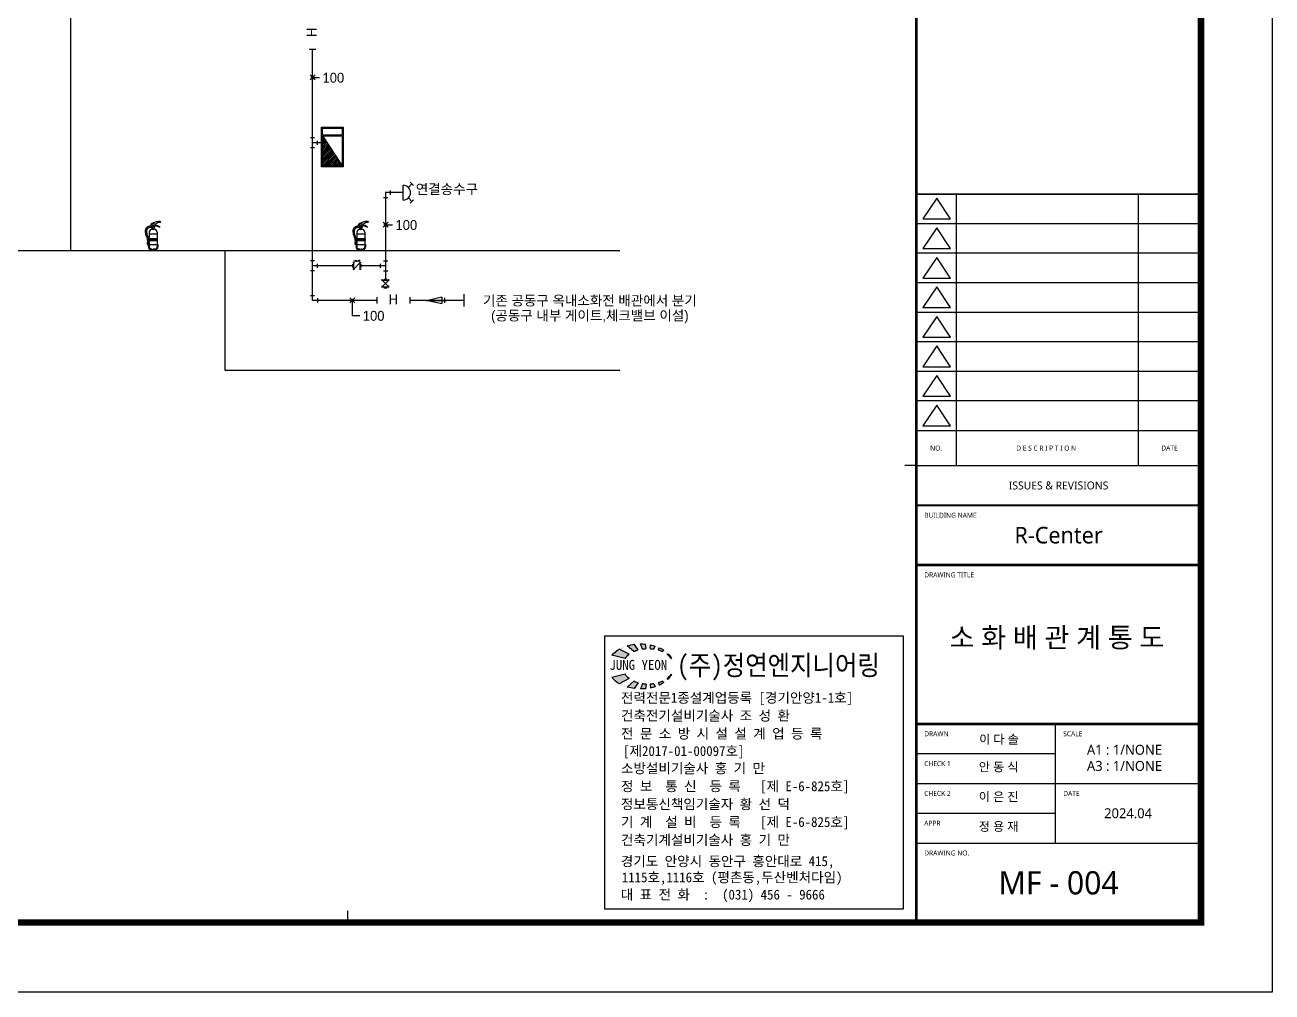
# Model space of a CAD drawing. Header units: millimetres. Extents: x 0 to 42050, y 0 to 29700.
# Drawn here: x 23208 to 42050, y 0 to 14605 of the extents above; entities that cross this region are included whole.
import ezdxf
from ezdxf.enums import TextEntityAlignment as Align

# ---------------------------------------------------------------- set-up
doc = ezdxf.new("R2010")
doc.units = ezdxf.units.MM
doc.header["$LTSCALE"] = 50
doc.linetypes.add('DASHED', pattern=[0.75, 0.5, -0.25])
doc.linetypes.add('HIDDEN', pattern=[0.375, 0.25, -0.125])
for name, color, linetype in [('A3', 3, 'Continuous'), ('AX', 2, 'Continuous'), ('BACK', 8, 'Continuous'), ('H', 2, 'Continuous'), ('PIPE', 3, 'Continuous'), ('sp', 11, 'Continuous'), ('TEXT', 2, 'Continuous'), ('XR-SHEET$0$TITLE', 7, 'Continuous'), ('XR-SHEET$1$SHT', 5, 'Continuous'), ('XR-SHEET$1$TEXT', 3, 'Continuous'), ('XR-SHEET-SHT', 5, 'Continuous'), ('XR-SHEET-TEXT', 3, 'Continuous'), ('Y', 2, 'Continuous'), ('변경', 6, 'Continuous')]:
    doc.layers.add(name, color=color, linetype=linetype)
doc.layers.add('XR-SHEET-TEMP', color=171, linetype='Continuous', plot=False)
doc.styles.add('XR-SHEET$0$굴림체(옥산)', font='')
doc.styles.add('돋움', font='')
doc.styles.add('돋움체', font='')
doc.styles.add('맑은고딕', font='')
doc.styles.add('맑은고딕1', font='')
doc.styles.add('맑은고딕B', font='')
doc.styles.add('스타일1', font='')
doc.styles.get('XR-SHEET$0$굴림체(옥산)').set_extended_font_data('Malgun Gothic')
doc.styles.get('돋움').set_extended_font_data('Dotum')
doc.styles.get('돋움체').set_extended_font_data('DotumChe')
doc.styles.get('맑은고딕').set_extended_font_data('Malgun Gothic')
doc.styles.get('맑은고딕1').set_extended_font_data('Malgun Gothic')
doc.styles.get('맑은고딕B').set_extended_font_data('Malgun Gothic', bold=True)
doc.styles.get('스타일1').set_extended_font_data('Malgun Gothic')

# ---------------------------------------------------------------- blocks, each defined once
blk = doc.blocks.new('XR-SHEET$0$TITLE')
at = {"layer": 'XR-SHEET$0$TITLE', "style": 'XR-SHEET$0$굴림체(옥산)'}
for tag, height, p in [('동명칭', 6, (776.77, -457.26)), ('SCALE-A1', 3, (797.5, -522)), ('SCALE-A3', 3, (797.5, -527)), ('DATA', 3, (797.5, -540))]:
    blk.add_attdef(tag, text='', height=height, dxfattribs=at).set_placement(p, align=Align.MIDDLE)
for tag, height, p in [('TITLE1', 6, (776.5, -479.4)), ('TITLE4', 6, (776.5, -484.39)), ('TITLE2', 6, (776.5, -489)), ('TITLE5', 6, (776.5, -493.99)), ('TITLE3', 6, (776.5, -498.7)), ('NAME-1', 3, (760.16, -517.5)), ('NAME-2', 3, (760.16, -526.5)), ('A0.00', 7, (776.5, -561))]:
    blk.add_attdef(tag, text='', height=height, dxfattribs=at).set_placement(p, align=Align.MIDDLE_CENTER)
blk = doc.blocks.new('XR-SHEET$0$XREF-Form$0$xr-form$0$TITLE')
at = {"layer": 'XR-SHEET-TEXT', "color": 4, "style": '맑은고딕B'}
for tag, height, p in [('TITLE1', 6, (776, 116.69)), ('TITLE4', 6, (776, 111.7)), ('TITLE2', 6, (776, 107.09)), ('TITLE5', 6, (776, 102.09)), ('TITLE3', 6, (776, 97.38)), ('A0.00', 7, (775.56, 32.33))]:
    blk.add_attdef(tag, text='', height=height, dxfattribs=at).set_placement(p, align=Align.MIDDLE_CENTER)
at = {"layer": 'XR-SHEET-TEXT', "color": 3, "style": '맑은고딕1'}
for tag, p in [('NAME-1', (752.37, 76.33)), ('NAME-2', (752.37, 67.33)), ('NAME-3', (752.37, 58.33)), ('NAME-4', (752.37, 49.33))]:
    blk.add_attdef(tag, text='', height=2.7, dxfattribs=at).set_placement(p, align=Align.MIDDLE_LEFT)
for tag, p in [('SCALE-A1', (796.39, 73.17)), ('SCALE-A3', (796.39, 68.31)), ('DATE', (797.36, 53.01))]:
    blk.add_attdef(tag, text='', height=3, dxfattribs=at).set_placement(p, align=Align.MIDDLE)
blk = doc.blocks.new('XR-SHEET')
at = {"layer": 'XR-SHEET-SHT', "color": 5}
for p, q in [((819.5, 240.99), (733.5, 240.99)), ((745.5, 240.99), (745.5, 159)), ((800.5, 240.99), (800.5, 159)), ((819.5, 232.06), (733.5, 232.06)), ((819.5, 223.14), (733.5, 223.14)), ((819.5, 214.22), (733.5, 214.22)), ((819.5, 205.29), (733.5, 205.29)), ((819.5, 196.37), (733.5, 196.37)), ((819.5, 187.45), (733.5, 187.45)), ((819.5, 178.52), (733.5, 178.52)), ((733.5, 169.6), (819.5, 169.6)), ((733.5, 159), (819.5, 159)), ((733.5, 129), (819.5, 129)), ((775.5, 81), (775.5, 45)), ((733.5, 72), (775.5, 72)), ((733.5, 63), (819.5, 63)), ((733.5, 54), (775.5, 54)), ((733.5, 45), (819.5, 45))]:
    blk.add_line(p, q, dxfattribs=at)
blk.add_lwpolyline([(0, 594), (841, 594), (841, 0), (0, 0)], close=True, dxfattribs=at)
at = {"layer": 'XR-SHEET-SHT', "color": 5, "const_width": 2}
blk.add_lwpolyline([(46.5, 573), (819.5, 573), (819.5, 21), (46.5, 21)], close=True, dxfattribs=at)
at = {"layer": 'XR-SHEET-SHT', "color": 5}
for points, const_width in [([(733.5, 573), (733.5, 21)], 0.8), ([(733.5, 240.99), (819.5, 240.99)], 0.568), ([(733.5, 147), (819.5, 147)], 0.568), ([(733.5, 129), (819.5, 129)], 0.8), ([(733.5, 129), (819.5, 129)], 0.7), ([(733.5, 81), (819.5, 81)], 0.8)]:
    blk.add_lwpolyline(points, dxfattribs=dict(at, const_width=const_width))
at = {"layer": 'XR-SHEET-SHT', "color": 5, "flags": 128}
for points in [[(739.68, 239.75), (735.48, 233.5), (743.88, 233.5)], [(739.68, 230.82), (735.48, 224.58), (743.88, 224.58)], [(739.68, 221.9), (735.48, 215.65), (743.88, 215.65)], [(739.68, 212.98), (735.48, 206.73), (743.88, 206.73)], [(739.68, 204.05), (735.48, 197.81), (743.88, 197.81)], [(739.68, 195.13), (735.48, 188.88), (743.88, 188.88)], [(739.68, 186.21), (735.48, 179.96), (743.88, 179.96)], [(739.68, 177.28), (735.48, 171.04), (743.88, 171.04)]]:
    blk.add_lwpolyline(points, close=True, dxfattribs=at)
at = {"layer": 'XR-SHEET-TEMP'}
for p, q in [((733.5, 159), (730, 159)), ((561.75, 21), (561.75, 24.5))]:
    blk.add_line(p, q, dxfattribs=at)
at = {"layer": 'XR-SHEET-TEXT', "color": 3}
ref = blk.add_blockref('XR-SHEET$0$XREF-Form$0$xr-form$0$TITLE', (0, -1.49), dxfattribs=at)
ref.add_attrib('NAME-2', '안 동 식', dxfattribs={"color": 3, "height": 2.7, "style": '맑은고딕'}).set_placement((752.37, 65.85), align=Align.BOTTOM_LEFT)
ref.add_attrib('NAME-3', '이 은 진', dxfattribs={"color": 3, "height": 2.7, "style": '맑은고딕'}).set_placement((752.37, 56.85), align=Align.BOTTOM_LEFT)
ref.add_attrib('NAME-4', '정 용 재', dxfattribs={"color": 3, "height": 2.7, "style": '맑은고딕'}).set_placement((752.37, 47.85), align=Align.BOTTOM_LEFT)
ref.add_attrib('DATE', '2024.04', dxfattribs={"color": 3, "height": 3, "style": '맑은고딕'}).set_placement((797.5, 54), align=Align.MIDDLE)
at = {"layer": 'XR-SHEET-SHT', "color": 7, "style": '맑은고딕1'}
for s, height, p in [('NO.', 1.5, (739.5, 164.3)), ('D E S C R I P T I O N ', 1.5, (773, 164.3)), ('DATE', 1.5, (810, 164.3)), ('ISSUES & REVISIONS', 2.4, (776.5, 153))]:
    blk.add_text(s, height=height, dxfattribs=at).set_placement(p, align=Align.MIDDLE_CENTER)
for s, p in [('BUILDING NAME', (735.9, 144)), ('DRAWING TITLE', (735.9, 126)), ('DRAWN', (735.9, 78)), ('SCALE', (777.9, 78)), ('CHECK 1', (735.9, 69)), ('CHECK 2', (735.9, 60)), ('DATE', (777.9, 60)), ('APPR', (735.9, 51)), ('DRAWING NO.', (735.9, 42))]:
    blk.add_text(s, height=1.5, dxfattribs=at).set_placement(p, align=Align.MIDDLE_LEFT)
blk = doc.blocks.new('b-018')
at = {"layer": 'H'}
for p, q in [((-2.75, 5.66), (-3.81, 4.6)), ((-2.22, 4.07), (-3.28, 5.13)), ((-0.63, 4.73), (-0.63, 0.23)), ((-3.81, 0.36), (-2.75, -0.71)), ((-2.22, 0.89), (-3.28, -0.17))]:
    blk.add_line(p, q, dxfattribs=at)
blk.add_arc((-0.63, 2.48), 2.25, 90, 270, dxfattribs=at)
blk = doc.blocks.new('A-001')
at = {"layer": 'AX', "color": 1}
for p, q in [((-1.3, -0.5), (-1.3, 0.5)), ((1.3, -0.5), (1.3, 0.5))]:
    blk.add_line(p, q, dxfattribs=at)
at = {"layer": 'AX'}
for p, q in [((-1.24, 1), (-0.76, 1)), ((-1, -1), (-1, 1)), ((-1, 1), (1, -1)), ((1, 1), (-1, -1)), ((0.76, 1), (1.24, 1)), ((1, -1), (1, 1)), ((-1.24, -1), (-0.76, -1)), ((0.76, -1), (1.24, -1))]:
    blk.add_line(p, q, dxfattribs=at)
blk = doc.blocks.new('a-003')
at = {"layer": 'AX', "color": 1}
for p, q in [((-1.3, -0.5), (-1.3, 0.5)), ((-1, 1.39), (-0.23, 1.71)), ((1, 1.39), (-1, 1.39)), ((-0.23, 1.71), (-0.23, 1.25)), ((0.49, 1.73), (0.49, 1.25)), ((1, 1.6), (0.49, 1.6)), ((1.3, -0.5), (1.3, 0.5))]:
    blk.add_line(p, q, dxfattribs=at)
at = {"layer": 'AX'}
for p, q in [((-1.24, 1), (-0.76, 1)), ((-1, -1), (-1, 1)), ((1, 1), (-1, -1)), ((0.76, 1), (1.24, 1)), ((1, -1), (1, 1)), ((-1.24, -1), (-0.76, -1)), ((0.76, -1), (1.24, -1))]:
    blk.add_line(p, q, dxfattribs=at)
blk = doc.blocks.new('c-011')
at = {"layer": 'AX'}
for p, q in [((0, 0), (-1, 4.2)), ((1, 4.2), (-1, 4.2)), ((0.8, 5), (-0.8, 5)), ((0, -0.5), (0, 5.5)), ((1, 4.2), (0, 0))]:
    blk.add_line(p, q, dxfattribs=at)
blk = doc.blocks.new('a-019')
at = {"layer": 'TEXT'}
h = blk.add_hatch(color=1, dxfattribs=at)
edge = h.paths.add_edge_path()
edge.add_arc((0, 0), 0.4, 0, 360)
at = {"layer": 'TEXT', "color": 1}
for p, q in [((-0.74, 0.74), (0.74, -0.74)), ((0.74, 0.74), (-0.74, -0.74))]:
    blk.add_line(p, q, dxfattribs=at)
blk.add_circle((0, 0), 0.4, dxfattribs=at)
blk = doc.blocks.new('b-009')
at = {"layer": 'H'}
h = blk.add_hatch(dxfattribs=at)
h.set_pattern_fill('ANSI31', color=1, scale=3, angle=90, style=0)
h.set_pattern_definition([(135, (-255.6556, -518.17763), (-0.26516504, -0.26516504), [])])
h.paths.add_polyline_path([(-0.63, -7.22), (5.27, -7.22), (5.27, 1.88)])
for p, q in [((5.27, 4.18), (-0.63, 4.18)), ((-0.63, 4.18), (-0.63, 2.18)), ((5.27, 2.18), (5.27, 4.18)), ((5.27, 2.18), (-0.63, 2.18)), ((5.27, 1.88), (-0.63, 1.88)), ((-0.63, 1.88), (-0.63, -7.22)), ((5.27, -7.22), (5.27, 1.88)), ((-0.63, -7.22), (5.27, -7.22))]:
    blk.add_line(p, q, dxfattribs=at)
at = {"layer": 'H', "color": 1}
blk.add_line((5.27, 1.88), (-0.63, -7.22), dxfattribs=at)
blk.add_lwpolyline([(5.57, -7.52), (5.57, 4.48), (-0.93, 4.48), (-0.93, -7.52)], close=True, dxfattribs=at)
blk = doc.blocks.new('210927명판')
h = blk.add_hatch(color=1)
edge = h.paths.add_edge_path()
edge.add_ellipse((541, 3695), major_axis=(-483, 0), ratio=0.635911, start_angle=-47.981, end_angle=-25.9702, ccw=False)
edge.add_line((217, 3923), (366, 3846))
edge.add_ellipse((652, 3695), major_axis=(-372, 0), ratio=0.635911, start_angle=-39.5341, end_angle=-21.1862)
edge.add_line((306, 3780), (106, 3830))
edge = h.paths.add_edge_path()
edge.add_ellipse((541, 3695), major_axis=(-483, 0), ratio=0.635911, start_angle=-78.5006, end_angle=-65.1347, ccw=False)
edge.add_line((444, 3996), (503, 3912))
edge.add_ellipse((652, 3695), major_axis=(-372, 0), ratio=0.635911, start_angle=-66.3015, end_angle=-54.3294)
edge.add_line((435, 3887), (337, 3974))
edge = h.paths.add_edge_path()
edge.add_ellipse((652, 3695), major_axis=(-372, 0), ratio=0.635911, start_angle=-85.5847, end_angle=-76.4409, ccw=False)
edge.add_line((624, 3931), (615, 3999))
edge.add_ellipse((541, 3695), major_axis=(-483, 0), ratio=0.635911, start_angle=-98.8868, end_angle=-89.4048)
edge.add_line((536, 4002), (565, 3925))
edge = h.paths.add_edge_path()
edge.add_ellipse((541, 3695), major_axis=(-483, 0), ratio=0.635911, start_angle=-116.523, end_angle=-107.7173, ccw=False)
edge.add_line((757, 3970), (739, 3925))
edge.add_ellipse((652, 3695), major_axis=(-372, 0), ratio=0.635911, start_angle=-103.5591, end_angle=-94.4153)
edge.add_line((681, 3931), (688, 3988))
edge = h.paths.add_edge_path()
edge.add_ellipse((541, 3695), major_axis=(-483, 0), ratio=0.635911, start_angle=-136.476, end_angle=-125.8976, ccw=False)
edge.add_line((891, 3907), (869, 3887))
edge.add_ellipse((652, 3695), major_axis=(-372, 0), ratio=0.635911, start_angle=-125.6706, end_angle=-113.6985)
edge.add_line((802, 3912), (824, 3944))
edge = h.paths.add_edge_path()
edge.add_ellipse((541, 3695), major_axis=(-483, 0), ratio=0.635911, start_angle=-163.5978, end_angle=-148.9128, ccw=False)
edge.add_line((1004, 3782), (999, 3780))
edge.add_ellipse((652, 3695), major_axis=(-372, 0), ratio=0.635911, start_angle=-158.8138, end_angle=-140.4659)
edge.add_line((939, 3846), (955, 3854))
h = blk.add_hatch(color=1)
edge = h.paths.add_edge_path()
edge.add_ellipse((652, 3630), major_axis=(-372, 0), ratio=0.635911, start_angle=113.6985, end_angle=125.6706, ccw=False)
edge.add_line((802, 3413), (824, 3381))
edge.add_ellipse((541, 3630), major_axis=(483, 0), ratio=0.635911, start_angle=305.8976, end_angle=316.476)
edge.add_line((891, 3418), (869, 3438))
edge = h.paths.add_edge_path()
edge.add_ellipse((652, 3630), major_axis=(372, 0), ratio=0.635911, start_angle=274.4153, end_angle=283.5591, ccw=False)
edge.add_line((681, 3394), (688, 3337))
edge.add_ellipse((541, 3630), major_axis=(483, 0), ratio=0.635911, start_angle=287.7173, end_angle=296.523)
edge.add_line((757, 3355), (739, 3400))
edge = h.paths.add_edge_path()
edge.add_ellipse((652, 3630), major_axis=(372, 0), ratio=0.635911, start_angle=256.4409, end_angle=265.5847, ccw=False)
edge.add_line((565, 3400), (536, 3322))
edge.add_ellipse((541, 3630), major_axis=(483, 0), ratio=0.635911, start_angle=269.4048, end_angle=278.8868)
edge.add_line((615, 3326), (624, 3394))
edge = h.paths.add_edge_path()
edge.add_ellipse((541, 3630), major_axis=(483, 0), ratio=0.635911, start_angle=245.1347, end_angle=258.5006, ccw=False)
edge.add_line((337, 3351), (435, 3438))
edge.add_ellipse((652, 3630), major_axis=(-372, 0), ratio=0.635911, start_angle=414.3294, end_angle=426.3015)
edge.add_line((503, 3413), (444, 3329))
edge = h.paths.add_edge_path()
edge.add_ellipse((541, 3630), major_axis=(-483, 0), ratio=0.635911, start_angle=385.9702, end_angle=407.981, ccw=False)
edge.add_line((106, 3495), (306, 3544))
edge.add_ellipse((652, 3630), major_axis=(-372, 0), ratio=0.635911, start_angle=381.1862, end_angle=399.5341)
edge.add_line((366, 3479), (217, 3401))
edge = h.paths.add_edge_path()
edge.add_line((939, 3479), (955, 3471))
edge.add_ellipse((541, 3630), major_axis=(-483, 0), ratio=0.635911, start_angle=148.9128, end_angle=163.5978)
edge.add_line((1004, 3543), (999, 3544))
edge.add_ellipse((652, 3630), major_axis=(372, 0), ratio=0.635911, start_angle=320.4659, end_angle=338.8138, ccw=False)
at = {"color": 1}
for p, q in [((435, 3887), (337, 3974)), ((503, 3912), (444, 3996)), ((565, 3925), (536, 4002)), ((624, 3931), (615, 3999)), ((681, 3931), (688, 3988)), ((739, 3925), (757, 3970)), ((306, 3780), (106, 3830)), ((366, 3846), (217, 3923)), ((802, 3912), (824, 3944)), ((869, 3887), (891, 3907)), ((939, 3846), (955, 3854)), ((999, 3780), (1004, 3782)), ((306, 3544), (106, 3495)), ((366, 3479), (217, 3401)), ((435, 3438), (337, 3351)), ((503, 3413), (444, 3329)), ((565, 3400), (536, 3322)), ((624, 3394), (615, 3326)), ((681, 3394), (688, 3337)), ((739, 3400), (757, 3355)), ((802, 3413), (824, 3381)), ((869, 3438), (891, 3418)), ((939, 3479), (955, 3471)), ((999, 3544), (1004, 3543))]:
    blk.add_line(p, q, dxfattribs=at)
at = {"color": 1, "ltscale": 2}
blk.add_lwpolyline([(0, 4124), (4500, 4124), (4500, 0), (0, 0)], close=True, dxfattribs=at)
at = {"color": 1, "extrusion": (0, 0, -1)}
for centre, major_axis, start_param, end_param in [((541, 3695), (483, 0), 4.278408, 4.511686), ((541, 3695), (483, 0), 4.702002, 4.867493), ((541, 3695), (-483, 0), 1.880021, 2.03371), ((541, 3695), (483, 0), 3.594859, 3.979019), ((652, 3695), (372, 0), 3.511362, 3.831592), ((652, 3695), (372, 0), 4.089819, 4.298772), ((652, 3695), (-372, 0), 1.334146, 1.493736), ((652, 3695), (-372, 0), 1.647857, 1.807447), ((652, 3695), (372, 0), -1.15718, -0.948227), ((541, 3695), (-483, 0), 2.197327, 2.381955), ((652, 3695), (-372, 0), 2.451593, 2.771823), ((541, 3695), (483, 0), -0.542573, -0.286272), ((541, 3630), (-483, 0), -0.837426, -0.453266), ((652, 3630), (-372, 0), -0.69, -0.369769), ((652, 3630), (-372, 0), -1.15718, -0.948227), ((652, 3630), (372, 0), 1.647857, 1.807447), ((652, 3630), (372, 0), 1.334146, 1.493736), ((652, 3630), (-372, 0), 4.089819, 4.298772), ((541, 3630), (483, 0), 0.759638, 0.944265), ((652, 3630), (372, 0), 0.369769, 0.69), ((541, 3630), (-483, 0), 3.427865, 3.684166), ((541, 3630), (483, 0), 1.771499, 2.004777), ((541, 3630), (483, 0), 1.415693, 1.581184), ((541, 3630), (483, 0), 1.107883, 1.261571)]:
    blk.add_ellipse(centre, major_axis=major_axis, ratio=0.635911, start_param=start_param, end_param=end_param, dxfattribs=at)
at = {"color": 6, "style": '돋움체', "width": 0.9}
blk.add_text('(주)정연엔지니어링', height=300, dxfattribs=at).set_placement((1090, 3530))
at = {"color": 2, "style": '돋움체'}
blk.add_text('JUNG YEON', height=150, dxfattribs=at).set_placement((68, 3611))
at = {"color": 3, "style": '돋움체'}
for s, p in [('전력전문1종설계업등록 [경기안양1-1호]', (243, 3115)), ('건축전기설비기술사 조 성 환', (243, 2845)), ('전 문 소 방 시 설 설 계 업 등 록 ', (243, 2574)), (' [제2017-01-00097호]', (178, 2312)), ('소방설비기술사 홍 기 만', (243, 2051)), ('정 보  통 신  등 록   [제 E-6-825호]', (243, 1781)), ('정보통신책임기술자 황 선 덕', (243, 1511)), ('기 계  설 비  등 록   [제 E-6-825호]', (243, 1241)), ('건축기계설비기술사 홍 기 만', (243, 970)), ('경기도 안양시 동안구 흥안대로 415,', (240, 650)), ('1115호,1116호 (평촌동,두산벤처다임)', (255, 406)), ('대 표 전 화  :  (031) 456 - 9666', (240, 146))]:
    blk.add_text(s, height=150, dxfattribs=at).set_placement(p)
blk = doc.blocks.new('회사명판-240103')
at = {"color": 1, "ltscale": 2}
blk.add_blockref('210927명판', (1975, 1238), dxfattribs=at)

msp = doc.modelspace()

# ---------------------------------------------------------------- linework, layer by layer
at = {"layer": 'AX'}
for p, q in [((27585, 12900), (27522, 12900)), ((27629, 12793), (27629, 12856)), ((27585, 12750), (27522, 12750))]:
    msp.add_line(p, q, dxfattribs=at)
at = {"layer": 'BACK'}
for p, q in [((23898, 21775), (23898, 11197)), ((8643, 11197), (32196, 11197)), ((26230, 11197), (26230, 9389)), ((26230, 9389), (32196, 9389))]:
    msp.add_line(p, q, dxfattribs=at)
at = {"layer": 'H', "color": 1}
for p, q in [((25098, 11564), (25098, 11545)), ((25117, 11562), (25098, 11564)), ((25117, 11548), (25098, 11545)), ((25113, 11579), (25109, 11588)), ((25116, 11599), (25166, 11599)), ((25117, 11562), (25117, 11548)), ((25121, 11562), (25117, 11562)), ((25121, 11548), (25117, 11548)), ((25120, 11574), (25161, 11574)), ((25121, 11570), (25121, 11540)), ((25121, 11570), (25132, 11570)), ((25121, 11540), (25132, 11540)), ((25125, 11570), (25125, 11540)), ((25129, 11555), (25135, 11555)), ((25130, 11570), (25130, 11578)), ((25130, 11578), (25160, 11578)), ((25130, 11561), (25136, 11559)), ((25130, 11548), (25136, 11551)), ((25130, 11520), (25130, 11540)), ((25130, 11535), (25160, 11535)), ((25130, 11531), (25160, 11531)), ((25134, 11567), (25138, 11562)), ((25134, 11543), (25138, 11548)), ((25140, 11570), (25142, 11564)), ((25140, 11540), (25142, 11545)), ((25146, 11571), (25146, 11565)), ((25146, 11539), (25146, 11545)), ((25153, 11569), (25150, 11563)), ((25153, 11541), (25150, 11546)), ((25157, 11564), (25153, 11561)), ((25157, 11545), (25153, 11549)), ((25160, 11558), (25154, 11557)), ((25160, 11551), (25154, 11553)), ((25160, 11567), (25160, 11578)), ((25160, 11520), (25160, 11542)), ((25163, 11574), (25208, 11566)), ((25179, 11584), (25210, 11577)), ((25211, 11565), (25246, 11553)), ((25213, 11577), (25244, 11563)), ((28236, 11564), (28236, 11545)), ((28254, 11562), (28236, 11564)), ((28254, 11548), (28236, 11545)), ((28250, 11579), (28247, 11588)), ((28254, 11599), (28304, 11599)), ((28254, 11562), (28254, 11548)), ((28259, 11562), (28254, 11562)), ((28259, 11548), (28254, 11548)), ((28257, 11574), (28299, 11574)), ((28259, 11570), (28259, 11540)), ((28259, 11570), (28270, 11570)), ((28259, 11540), (28270, 11540)), ((28263, 11570), (28263, 11540)), ((28266, 11555), (28272, 11555)), ((28267, 11570), (28267, 11578)), ((28267, 11578), (28297, 11578)), ((28267, 11520), (28267, 11540)), ((28267, 11535), (28297, 11535)), ((28267, 11531), (28297, 11531)), ((28268, 11561), (28273, 11559)), ((28268, 11548), (28273, 11551)), ((28272, 11567), (28276, 11562)), ((28272, 11543), (28276, 11548)), ((28277, 11570), (28279, 11564)), ((28277, 11540), (28279, 11545)), ((28284, 11571), (28283, 11565)), ((28284, 11539), (28283, 11545)), ((28290, 11569), (28287, 11563)), ((28290, 11541), (28287, 11546)), ((28295, 11564), (28290, 11561)), ((28295, 11545), (28290, 11549)), ((28298, 11558), (28292, 11557)), ((28298, 11551), (28292, 11553)), ((28297, 11567), (28297, 11578)), ((28297, 11520), (28297, 11542)), ((28301, 11574), (28346, 11566)), ((28317, 11584), (28348, 11577)), ((28348, 11565), (28383, 11553)), ((28351, 11577), (28381, 11563)), ((25058, 11339), (25053, 11306)), ((25053, 11306), (25053, 11293)), ((25056, 11370), (25056, 11352)), ((25056, 11370), (25208, 11370)), ((25056, 11352), (25208, 11352)), ((25058, 11352), (25058, 11339)), ((25058, 11343), (25077, 11343)), ((25058, 11339), (25077, 11339)), ((25063, 11339), (25060, 11306)), ((25068, 11339), (25068, 11307)), ((25072, 11339), (25075, 11306)), ((25077, 11352), (25077, 11339)), ((25077, 11339), (25082, 11306)), ((25079, 11370), (25079, 11352)), ((25081, 11370), (25081, 11352)), ((25081, 11367), (25208, 11367)), ((25081, 11364), (25208, 11364)), ((25081, 11361), (25208, 11361)), ((25081, 11358), (25208, 11358)), ((25081, 11355), (25208, 11355)), ((25082, 11306), (25082, 11293)), ((25084, 11476), (25084, 11370)), ((25084, 11450), (25205, 11450)), ((25084, 11380), (25205, 11380)), ((25084, 11352), (25084, 11291)), ((25205, 11476), (25205, 11370)), ((25205, 11352), (25205, 11291)), ((25208, 11370), (25208, 11352)), ((28196, 11339), (28190, 11306)), ((28190, 11306), (28190, 11293)), ((28194, 11370), (28194, 11352)), ((28194, 11370), (28346, 11370)), ((28194, 11352), (28346, 11352)), ((28196, 11352), (28196, 11339)), ((28196, 11343), (28215, 11343)), ((28196, 11339), (28215, 11339)), ((28200, 11339), (28198, 11306)), ((28205, 11339), (28205, 11307)), ((28210, 11339), (28213, 11306)), ((28215, 11352), (28215, 11339)), ((28215, 11339), (28220, 11306)), ((28216, 11370), (28216, 11352)), ((28219, 11370), (28219, 11352)), ((28219, 11367), (28346, 11367)), ((28219, 11364), (28346, 11364)), ((28219, 11361), (28346, 11361)), ((28219, 11358), (28346, 11358)), ((28219, 11355), (28346, 11355)), ((28220, 11306), (28220, 11293)), ((28222, 11476), (28222, 11370)), ((28222, 11450), (28343, 11450)), ((28222, 11380), (28343, 11380)), ((28222, 11352), (28222, 11291)), ((28343, 11476), (28343, 11370)), ((28343, 11352), (28343, 11291)), ((28346, 11370), (28346, 11352)), ((25053, 11303), (25082, 11303)), ((25053, 11293), (25082, 11293)), ((25072, 11291), (25217, 11291)), ((25072, 11291), (25072, 11257)), ((25217, 11291), (25217, 11250)), ((28190, 11303), (28220, 11303)), ((28190, 11293), (28220, 11293)), ((28210, 11291), (28354, 11291)), ((28210, 11291), (28210, 11257)), ((28354, 11291), (28354, 11250))]:
    msp.add_line(p, q, dxfattribs=at)
at = {"layer": 'H', "color": 1, "linetype": 'HIDDEN'}
for p, q in [((25084, 11291), (25084, 11251)), ((25205, 11291), (25205, 11251)), ((28222, 11291), (28222, 11251)), ((28343, 11291), (28343, 11251))]:
    msp.add_line(p, q, dxfattribs=at)
at = {"layer": 'H', "color": 1, "linetype": 'DASHED'}
for p, q in [((25096, 11218), (25096, 11204)), ((25103, 11197), (25186, 11197)), ((25107, 11223), (25182, 11223)), ((25118, 11212), (25172, 11212)), ((25194, 11218), (25194, 11204)), ((28233, 11218), (28233, 11204)), ((28241, 11197), (28324, 11197)), ((28245, 11223), (28320, 11223)), ((28255, 11212), (28310, 11212)), ((28332, 11218), (28332, 11204))]:
    msp.add_line(p, q, dxfattribs=at)
at = {"layer": 'H', "color": 1}
for centre, radius in [((25119, 11589), 3.22), ((25145, 11555), 19.5), ((25145, 11555), 15.9), ((25145, 11555), 1.32), ((28257, 11589), 3.22), ((28282, 11555), 19.5), ((28282, 11555), 15.9), ((28282, 11555), 1.32)]:
    msp.add_circle(centre, radius, dxfattribs=at)
for centre, radius, start, end in [((25132, 11481), 108, 163.1718, 172.4025), ((25081, 11487), 55.9, 172.4025, 186.6982), ((25112, 11487), 86.7, 157.0601, 163.1718), ((25114, 11486), 88.8, 151.0409, 157.0601), ((25096, 11496), 67.7, 140.8158, 151.0409), ((25101, 11492), 74.7, 131.2523, 140.8158), ((25132, 11481), 89, 163.1718, 172.4025), ((25112, 11487), 68, 157.0601, 163.1718), ((25114, 11486), 70.1, 151.0409, 157.0601), ((25082, 11514), 45.5, 119.5295, 131.2523), ((25096, 11496), 49, 140.8158, 151.0409), ((25101, 11492), 56, 131.2523, 140.8158), ((25136, 11417), 156, 114.3618, 119.5295), ((25082, 11514), 26.8, 119.5295, 131.2523), ((25136, 11417), 137, 114.3618, 119.5295), ((25092, 11516), 47.9, 99.3181, 114.3618), ((25092, 11516), 29.2, 99.3181, 114.3618), ((25097, 11484), 80.3, 88.9822, 99.3181), ((25145, 11459), 62.8, 103.8731, 164.7254), ((25097, 11484), 61.7, 88.9822, 99.3181), ((25116, 11591), 7.53, 90, 201.3174), ((25120, 11582), 7.53, 201.3174, 270), ((25258, 11375), 265, 110.2878, 122.4446), ((25145, 11565), 47.7, 251.6028, 288.3972), ((25145, 11459), 62.8, 15.2746, 76.1269), ((25161, 11567), 7.53, 74.688, 90), ((25231, 11448), 187, 95.8139, 110.2878), ((25166, 11591), 7.53, 0, 90), ((25048, 11814), 256, 299.5142, 301.847), ((25181, 11591), 7.53, 180, 254.688), ((25131, 11680), 98, 301.847, 305.6153), ((25107, 11713), 139, 305.6153, 314.0663), ((25228, 11589), 34.5, 117.0807, 134.0663), ((25206, 11551), 15.1, 70.3117, 80.2252), ((25207, 11563), 15.1, 66.4096, 77.6286), ((25356, 10225), 1416, 94.8972, 95.8139), ((25222, 11601), 20.5, 104.2208, 117.0807), ((25267, 11422), 205, 100.1569, 104.2208), ((25237, 11589), 35.7, 81.6407, 100.1569), ((25240, 11572), 64.3, 90.5936, 94.8972), ((25240, 11551), 85.9, 81.0727, 90.5936), ((25245, 11644), 20.1, 261.6407, 286.3638), ((25247, 11639), 14.8, 286.3638, 321.5357), ((25253, 11627), 8.31, 50.1212, 81.0727), ((25256, 11632), 2.78, 321.5357, 50.1212), ((28270, 11481), 108, 163.1718, 172.4025), ((28219, 11487), 55.9, 172.4025, 186.6982), ((28250, 11487), 86.7, 157.0601, 163.1718), ((28252, 11486), 88.8, 151.0409, 157.0601), ((28233, 11496), 67.7, 140.8158, 151.0409), ((28239, 11492), 74.7, 131.2523, 140.8158), ((28270, 11481), 89, 163.1718, 172.4025), ((28250, 11487), 68, 157.0601, 163.1718), ((28252, 11486), 70.1, 151.0409, 157.0601), ((28219, 11514), 45.5, 119.5295, 131.2523), ((28233, 11496), 49, 140.8158, 151.0409), ((28239, 11492), 56, 131.2523, 140.8158), ((28274, 11417), 156, 114.3618, 119.5295), ((28219, 11514), 26.8, 119.5295, 131.2523), ((28274, 11417), 137, 114.3618, 119.5295), ((28229, 11516), 47.9, 99.3181, 114.3618), ((28229, 11516), 29.2, 99.3181, 114.3618), ((28235, 11484), 80.3, 88.9822, 99.3181), ((28282, 11459), 62.8, 103.8731, 164.7254), ((28235, 11484), 61.7, 88.9822, 99.3181), ((28254, 11591), 7.53, 90, 201.3174), ((28257, 11582), 7.53, 201.3174, 270), ((28396, 11375), 265, 110.2878, 122.4446), ((28282, 11565), 47.7, 251.6028, 288.3972), ((28282, 11459), 62.8, 15.2746, 76.1269), ((28299, 11567), 7.53, 74.688, 90), ((28369, 11448), 187, 95.8139, 110.2878), ((28304, 11591), 7.53, 0, 90), ((28186, 11814), 256, 299.5142, 301.847), ((28319, 11591), 7.53, 180, 254.688), ((28269, 11680), 98, 301.847, 305.6153), ((28245, 11713), 139, 305.6153, 314.0663), ((28366, 11589), 34.5, 117.0807, 134.0663), ((28343, 11551), 15.1, 70.3117, 80.2252), ((28345, 11563), 15.1, 66.4096, 77.6286), ((28493, 10225), 1416, 94.8972, 95.8139), ((28359, 11601), 20.5, 104.2208, 117.0807), ((28405, 11422), 205, 100.1569, 104.2208), ((28375, 11589), 35.7, 81.6407, 100.1569), ((28378, 11572), 64.3, 90.5936, 94.8972), ((28378, 11551), 85.9, 81.0727, 90.5936), ((28383, 11644), 20.1, 261.6407, 286.3638), ((28384, 11639), 14.8, 286.3638, 321.5357), ((28390, 11627), 8.31, 50.1212, 81.0727), ((28394, 11632), 2.78, 321.5357, 50.1212), ((25466, 11533), 444, 186.6982, 187.5975), ((25806, 11578), 786, 187.5975, 188.2666), ((26237, 11641), 1222, 188.2666, 189.0428), ((25251, 11484), 223, 189.0428, 190.9252), ((25090, 11453), 60.3, 190.9252, 200.963), ((25310, 11537), 295, 200.963, 204.8518), ((25148, 11462), 116, 204.8518, 209.2642), ((25081, 11487), 37.2, 172.4025, 186.6982), ((25466, 11533), 425, 186.6982, 187.5975), ((25806, 11578), 768, 187.5975, 188.2666), ((26237, 11641), 1203, 188.2666, 189.0428), ((24739, 11232), 352, 26.9992, 29.2642), ((25251, 11484), 205, 189.0428, 190.9252), ((25090, 11453), 41.6, 190.9252, 200.963), ((25310, 11537), 277, 200.963, 204.8518), ((25001, 11366), 58.2, 18.162, 26.9992), ((24917, 11356), 142, 5.7338, 11.3891), ((25148, 11462), 97.8, 204.8518, 209.2642), ((24739, 11232), 371, 26.9992, 29.2642), ((25001, 11366), 76.9, 17.3067, 26.9992), ((24917, 11356), 160, 5.0647, 11.7682), ((28604, 11533), 444, 186.6982, 187.5975), ((28944, 11578), 786, 187.5975, 188.2666), ((29374, 11641), 1222, 188.2666, 189.0428), ((28388, 11484), 223, 189.0428, 190.9252), ((28228, 11453), 60.3, 190.9252, 200.963), ((28448, 11537), 295, 200.963, 204.8518), ((28285, 11462), 116, 204.8518, 209.2642), ((28219, 11487), 37.2, 172.4025, 186.6982), ((28604, 11533), 425, 186.6982, 187.5975), ((28944, 11578), 768, 187.5975, 188.2666), ((29374, 11641), 1203, 188.2666, 189.0428), ((27876, 11232), 352, 26.9992, 29.2642), ((28388, 11484), 205, 189.0428, 190.9252), ((28228, 11453), 41.6, 190.9252, 200.963), ((28448, 11537), 277, 200.963, 204.8518), ((28138, 11366), 58.2, 18.162, 26.9992), ((28055, 11356), 142, 5.7338, 11.3891), ((28285, 11462), 97.8, 204.8518, 209.2642), ((27876, 11232), 371, 26.9992, 29.2642), ((28138, 11366), 76.9, 17.3067, 26.9992), ((28055, 11356), 160, 5.0647, 11.7682), ((25118, 11257), 45.2, 180, 270), ((25172, 11257), 45.2, 270, 339.1712), ((25145, 11268), 74.3, 339.1712, 345.9659), ((28255, 11257), 45.2, 180, 270), ((28310, 11257), 45.2, 270, 339.1712), ((28282, 11268), 74.3, 339.1712, 345.9659)]:
    msp.add_arc(centre, radius, start, end, dxfattribs=at)
at = {"layer": 'H', "color": 1, "linetype": 'HIDDEN'}
for centre, start, end in [((25145, 11268), 195.2746, 218.7994), ((25145, 11268), 321.2006, 344.7254), ((28282, 11268), 195.2746, 218.7994), ((28282, 11268), 321.2006, 344.7254)]:
    msp.add_arc(centre, 62.8, start, end, dxfattribs=at)
at = {"layer": 'H', "color": 1, "linetype": 'DASHED'}
for centre, radius, start, end in [((25107, 11238), 15.1, 218.7994, 270), ((25103, 11204), 7.53, 180, 270), ((25182, 11238), 15.1, 270, 321.2006), ((25186, 11204), 7.53, 270, 0), ((28245, 11238), 15.1, 218.7994, 270), ((28241, 11204), 7.53, 180, 270), ((28320, 11238), 15.1, 270, 321.2006), ((28324, 11204), 7.53, 270, 0)]:
    msp.add_arc(centre, radius, start, end, dxfattribs=at)
at = {"layer": 'PIPE'}
for p, q in [((27704, 12825), (27554, 12825)), ((28921, 12072), (28657, 12072)), ((28657, 12072), (28657, 10752))]:
    msp.add_line(p, q, dxfattribs=at)
at = {"layer": 'TEXT'}
for p, q in [((27554, 13812), (27659, 13812)), ((28657, 11588), (28762, 11588)), ((28154, 10446), (28154, 10216)), ((29842, 10354), (29842, 10538)), ((28154, 10216), (28268, 10216))]:
    msp.add_line(p, q, dxfattribs=at)
at = {"layer": 'TEXT', "linetype": 'Continuous'}
for p, q in [((28732, 12040), (28732, 12103)), ((28626, 11997), (28689, 11997)), ((27585, 11042), (27522, 11042)), ((27629, 10936), (27629, 10999)), ((28582, 10936), (28582, 10999)), ((28626, 11042), (28689, 11042)), ((27585, 10892), (27522, 10892)), ((28626, 10892), (28689, 10892)), ((27522, 10521), (27585, 10521)), ((27629, 10477), (27629, 10414))]:
    msp.add_line(p, q, dxfattribs=at)
at = {"layer": 'Y'}
for p, q in [((27604, 14235), (27504, 14235)), ((28530, 10396), (28530, 10496)), ((29030, 10396), (29030, 10496))]:
    msp.add_line(p, q, dxfattribs=at)
at = {"layer": '변경', "color": 3}
for p, q in [((27554, 10446), (27554, 14235)), ((28175, 10967), (27554, 10967)), ((28657, 10967), (28275, 10967)), ((28530, 10446), (27554, 10446)), ((29842, 10446), (29030, 10446))]:
    msp.add_line(p, q, dxfattribs=at)

# ---------------------------------------------------------------- block references
at = {"xscale": 50, "yscale": 50, "zscale": 50}
msp.add_blockref('XR-SHEET', (0, 0), dxfattribs=at)
at = {"layer": 'A3', "xscale": 1.001190476190473, "yscale": 1.001190476190473, "zscale": 1.001190476190473}
msp.add_blockref('회사명판-240103', (29993, 11), dxfattribs=at)
at = {"layer": 'PIPE', "yscale": 50, "zscale": 50}
for name, p, xscale in [('b-009', (27967, 12837), -50), ('a-003', (28225, 10967), 50)]:
    msp.add_blockref(name, p, dxfattribs=dict(at, xscale=xscale))
at = {"layer": 'PIPE', "xscale": -50, "yscale": 50, "zscale": 50, "rotation": 270}
msp.add_blockref('A-001', (28657, 10702), dxfattribs=at)
at = {"layer": 'PIPE', "ltscale": 100, "xscale": -50, "yscale": 50, "zscale": 50, "rotation": 270}
msp.add_blockref('c-011', (29295, 10446), dxfattribs=at)
at = {"layer": 'sp', "xscale": 50, "yscale": 50, "zscale": 50, "rotation": 180}
msp.add_blockref('b-018', (28890, 12196), dxfattribs=at)
at = {"layer": 'TEXT', "yscale": 50, "zscale": 50}
for p, xscale, rotation in [((27554, 13812), -50, 180), ((28657, 11588), -50, 180), ((28154, 10446), 50, 270)]:
    msp.add_blockref('a-019', p, dxfattribs=dict(at, xscale=xscale, rotation=rotation))
at = {"layer": 'TEXT'}
ref = msp.add_blockref('XR-SHEET$0$TITLE', (0, 0), dxfattribs=dict(at, xscale=50, yscale=50, zscale=50))
ref.add_attrib('TITLE2', '소 화 배 관 계 통 도', dxfattribs={"layer": 'XR-SHEET$1$SHT', "color": 4, "height": 300, "style": '스타일1'}).set_placement((38800, 5354), align=Align.MIDDLE_CENTER)
ref.add_attrib('NAME-1', '이 다 솔', dxfattribs={"layer": 'XR-SHEET$1$TEXT', "color": 3, "height": 135, "style": '스타일1'}).set_placement((37625, 3817, 689), align=Align.MIDDLE_LEFT)
ref.add_attrib('SCALE-A1', 'A1 : 1/NONE', dxfattribs={"layer": 'XR-SHEET$1$SHT', "color": 3, "height": 150, "style": '스타일1'}).set_placement((39820, 3659), align=Align.MIDDLE_CENTER)
ref.add_attrib('SCALE-A3', 'A3 : 1/NONE', dxfattribs={"layer": 'XR-SHEET$1$SHT', "color": 3, "height": 150, "style": '스타일1'}).set_placement((39820, 3415), align=Align.MIDDLE_CENTER)
ref.add_attrib('A0.00', 'MF - 004', dxfattribs={"layer": 'XR-SHEET$1$SHT', "color": 4, "height": 350, "style": '스타일1'}).set_placement((38825, 1650), align=Align.MIDDLE_CENTER)

# ---------------------------------------------------------------- texts
at = {"layer": 'TEXT', "style": '돋움'}
for s, p in [('100', (27704, 13733)), ('연결송수구', (29113, 12051)), ('100', (28807, 11509)), ('100', (28313, 10137))]:
    msp.add_text(s, height=150, dxfattribs=at).set_placement(p)
for s, p in [('기존 공동구 옥내소화전 배관에서 분기', (31743, 10445)), ('(공동구 내부 게이트,체크밸브 이설)', (31743, 10204))]:
    msp.add_text(s, height=150, dxfattribs=at).set_placement(p, align=Align.MIDDLE)
at = {"layer": 'TEXT', "style": '스타일1'}
msp.add_text('R-Center', height=250, dxfattribs=at).set_placement((38825, 6900), align=Align.MIDDLE_CENTER)
at = {"layer": 'Y', "style": '돋움'}
msp.add_text('H', height=150, rotation=90, dxfattribs=at).set_placement((27615, 14492), align=Align.CENTER)
msp.add_text('H', height=150, dxfattribs=at).set_placement((28773, 10385), align=Align.CENTER)

doc.saveas('drawing.dxf')
